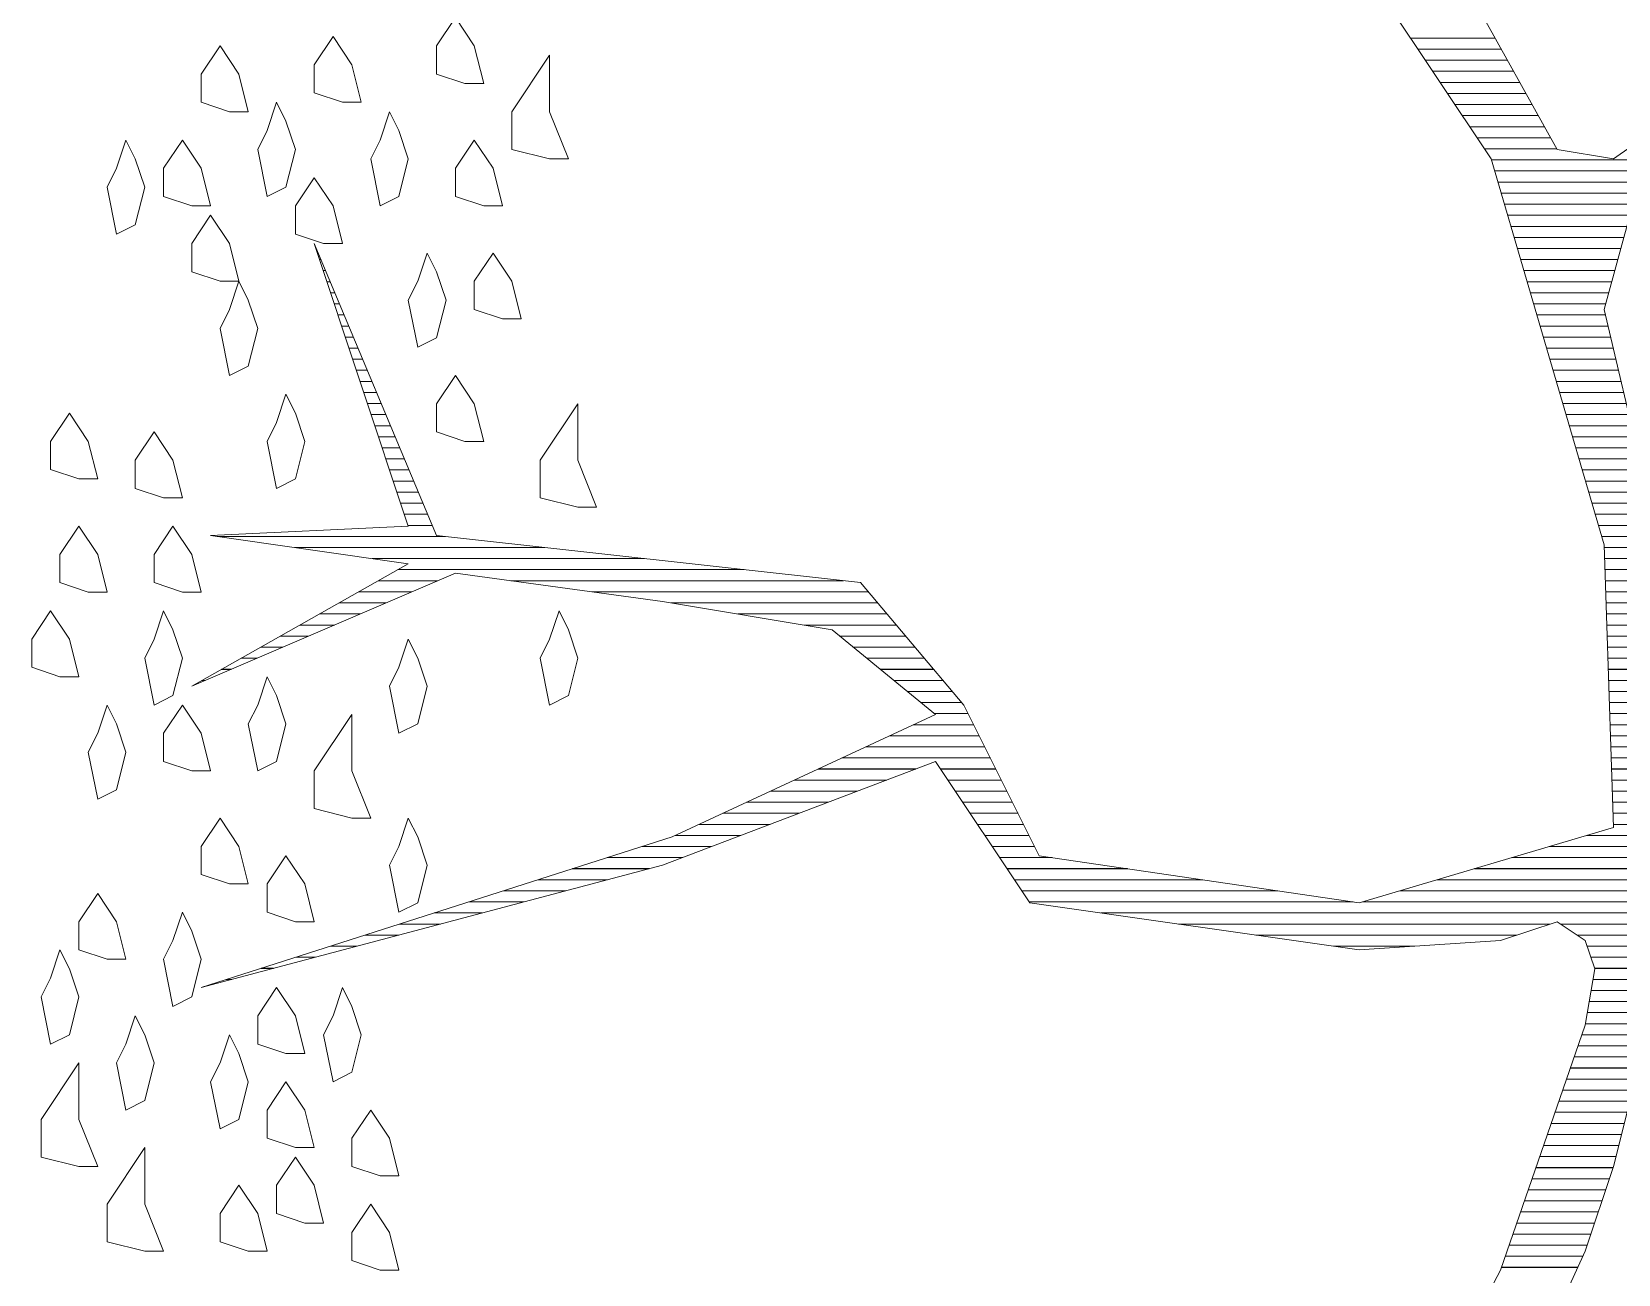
# Model space of a CAD drawing. Header units: centimetres. Extents: x 867 to 19881, y 2761 to 6151.
# Drawn here: x 2327.72 to 2343.37, y 4847.61 to 4859.87 of the extents above; entities that cross this region are included whole.
import ezdxf

# ---------------------------------------------------------------- set-up
doc = ezdxf.new("R2010")
doc.units = ezdxf.units.CM
doc.layers.add('PLAN TEFRİŞLER', color=7, linetype='Continuous', lineweight=0)

# ---------------------------------------------------------------- blocks, each defined once
blk = doc.blocks.new('*X64-flat-121')
at = {"color": 0}
for p, q in [((2850.17, 2814.23), (2862.59, 2814.23)), ((2851.26, 2812.6), (2863.5, 2812.6)), ((2852.34, 2810.97), (2864.4, 2810.97)), ((2853.43, 2809.35), (2865.3, 2809.35)), ((2854.51, 2807.72), (2866.21, 2807.72)), ((2855.59, 2806.09), (2867.11, 2806.09)), ((2856.68, 2804.47), (2868.02, 2804.47)), ((2857.76, 2802.84), (2868.92, 2802.84)), ((2858.85, 2801.21), (2869.82, 2801.21)), ((2859.93, 2799.59), (2870.73, 2799.59)), ((2861.02, 2797.96), (2871.63, 2797.96)), ((2862.04, 2796.33), (2888.53, 2796.33)), ((2862.52, 2794.71), (2887.13, 2794.71)), ((2862.99, 2793.08), (2885.74, 2793.08)), ((2863.47, 2791.45), (2884.35, 2791.45)), ((2863.94, 2789.83), (2882.95, 2789.83)), ((2864.42, 2788.2), (2882.36, 2788.2)), ((2864.9, 2786.57), (2881.92, 2786.57)), ((2689.31, 2783.32), (2689.38, 2783.32)), ((2865.37, 2784.95), (2881.48, 2784.95)), ((2865.85, 2783.32), (2881.03, 2783.32)), ((2689.86, 2781.69), (2690.06, 2781.69)), ((2866.32, 2781.69), (2880.59, 2781.69)), ((2690.4, 2780.07), (2690.74, 2780.07)), ((2866.8, 2780.07), (2880.15, 2780.07)), ((2690.94, 2778.44), (2691.42, 2778.44)), ((2691.48, 2776.81), (2692.11, 2776.81)), ((2867.28, 2778.44), (2879.7, 2778.44)), ((2867.75, 2776.81), (2879.26, 2776.81)), ((2692.03, 2775.19), (2692.79, 2775.19)), ((2868.23, 2775.19), (2878.82, 2775.19)), ((2692.57, 2773.56), (2693.47, 2773.56)), ((2693.11, 2771.93), (2694.15, 2771.93)), ((2868.7, 2773.56), (2878.78, 2773.56)), ((2869.18, 2771.93), (2879.16, 2771.93)), ((2693.65, 2770.31), (2694.83, 2770.31)), ((2869.66, 2770.31), (2879.55, 2770.31)), ((2694.19, 2768.68), (2695.52, 2768.68)), ((2694.74, 2767.05), (2696.2, 2767.05)), ((2870.13, 2768.68), (2879.93, 2768.68)), ((2870.61, 2767.05), (2880.31, 2767.05)), ((2695.28, 2765.43), (2696.88, 2765.43)), ((2871.09, 2765.43), (2880.69, 2765.43)), ((2695.82, 2763.8), (2697.56, 2763.8)), ((2696.36, 2762.17), (2698.25, 2762.17)), ((2871.56, 2763.8), (2881.08, 2763.8)), ((2872.04, 2762.17), (2881.46, 2762.17)), ((2696.91, 2760.55), (2698.93, 2760.55)), ((2872.51, 2760.55), (2881.84, 2760.55)), ((2697.45, 2758.92), (2699.61, 2758.92)), ((2872.99, 2758.92), (2882.23, 2758.92)), ((2697.99, 2757.29), (2700.29, 2757.29)), ((2698.53, 2755.67), (2700.97, 2755.67)), ((2873.47, 2757.29), (2882.61, 2757.29)), ((2873.94, 2755.67), (2882.99, 2755.67)), ((2699.08, 2754.04), (2701.66, 2754.04)), ((2874.42, 2754.04), (2883.37, 2754.04)), ((2699.62, 2752.41), (2702.34, 2752.41)), ((2700.16, 2750.79), (2703.02, 2750.79)), ((2874.89, 2752.41), (2883.76, 2752.41)), ((2875.37, 2750.79), (2884.14, 2750.79)), ((2700.7, 2749.16), (2703.7, 2749.16)), ((2875.85, 2749.16), (2884.57, 2749.16)), ((2701.24, 2747.53), (2704.39, 2747.53)), ((2701.79, 2745.91), (2705.07, 2745.91)), ((2876.32, 2747.53), (2885.01, 2747.53)), ((2876.8, 2745.91), (2885.44, 2745.91)), ((2702.33, 2744.28), (2705.75, 2744.28)), ((2877.27, 2744.28), (2885.88, 2744.28)), ((2702.87, 2742.65), (2706.43, 2742.65)), ((2877.75, 2742.65), (2886.31, 2742.65)), ((2674.82, 2741.03), (2708.3, 2741.03)), ((2686.21, 2739.4), (2722.94, 2739.4)), ((2878.23, 2741.03), (2886.74, 2741.03)), ((2878.6, 2739.4), (2887.18, 2739.4)), ((2697.6, 2737.77), (2737.58, 2737.77)), ((2878.66, 2737.77), (2887.61, 2737.77)), ((2698.49, 2734.52), (2707.23, 2734.52)), ((2701.37, 2736.15), (2752.22, 2736.15)), ((2717.97, 2734.52), (2766.86, 2734.52)), ((2878.71, 2736.15), (2888.05, 2736.15)), ((2878.77, 2734.52), (2888.48, 2734.52)), ((2695.61, 2732.89), (2703.43, 2732.89)), ((2729.9, 2732.89), (2770.45, 2732.89)), ((2878.82, 2732.89), (2888.91, 2732.89)), ((2689.86, 2729.64), (2695.84, 2729.64)), ((2692.74, 2731.27), (2699.64, 2731.27)), ((2741.54, 2731.27), (2771.83, 2731.27)), ((2751.3, 2729.64), (2773.21, 2729.64)), ((2878.88, 2731.27), (2889.35, 2731.27)), ((2878.93, 2729.64), (2889.69, 2729.64)), ((2686.98, 2728.01), (2692.05, 2728.01)), ((2761.06, 2728.01), (2774.58, 2728.01)), ((2878.98, 2728.01), (2889.79, 2728.01)), ((2684.1, 2726.39), (2688.25, 2726.39)), ((2766.31, 2726.39), (2775.96, 2726.39)), ((2879.04, 2726.39), (2889.89, 2726.39)), ((2678.35, 2723.13), (2680.66, 2723.13)), ((2681.22, 2724.76), (2684.46, 2724.76)), ((2768.3, 2724.76), (2777.34, 2724.76)), ((2770.29, 2723.13), (2778.71, 2723.13)), ((2879.09, 2724.76), (2889.99, 2724.76)), ((2879.15, 2723.13), (2890.09, 2723.13)), ((2675.47, 2721.5), (2676.86, 2721.5)), ((2772.28, 2721.5), (2780.09, 2721.5)), ((2879.2, 2721.5), (2890.2, 2721.5)), ((2672.59, 2719.88), (2673.07, 2719.88)), ((2774.26, 2719.88), (2781.46, 2719.88)), ((2776.25, 2718.25), (2782.84, 2718.25)), ((2879.25, 2719.88), (2890.3, 2719.88)), ((2879.31, 2718.25), (2890.4, 2718.25)), ((2778.24, 2716.62), (2784.22, 2716.62)), ((2879.36, 2716.62), (2890.5, 2716.62)), ((2777.13, 2713.37), (2785.97, 2713.37)), ((2780.23, 2715), (2785.16, 2715)), ((2879.42, 2715), (2890.6, 2715)), ((2879.47, 2713.37), (2890.7, 2713.37)), ((2773.62, 2711.74), (2786.78, 2711.74)), ((2879.53, 2711.74), (2890.81, 2711.74)), ((2770.12, 2710.12), (2787.6, 2710.12)), ((2879.58, 2710.12), (2890.91, 2710.12)), ((2763.11, 2706.86), (2777.48, 2706.86)), ((2766.61, 2708.49), (2788.41, 2708.49)), ((2781.11, 2706.86), (2789.22, 2706.86)), ((2879.63, 2708.49), (2891.01, 2708.49)), ((2879.69, 2706.86), (2894.34, 2706.86)), ((2759.61, 2705.24), (2773.19, 2705.24)), ((2782.19, 2705.24), (2790.04, 2705.24)), ((2879.74, 2705.24), (2899.22, 2705.24)), ((2752.6, 2701.98), (2764.61, 2701.98)), ((2756.1, 2703.61), (2768.9, 2703.61)), ((2783.27, 2703.61), (2790.85, 2703.61)), ((2784.36, 2701.98), (2791.66, 2701.98)), ((2879.8, 2703.61), (2910.58, 2703.61)), ((2879.85, 2701.98), (2908.86, 2701.98)), ((2749.1, 2700.36), (2760.32, 2700.36)), ((2785.44, 2700.36), (2792.48, 2700.36)), ((2879.91, 2700.36), (2907.15, 2700.36)), ((2742.09, 2697.1), (2751.75, 2697.1)), ((2745.59, 2698.73), (2756.04, 2698.73)), ((2786.53, 2698.73), (2793.29, 2698.73)), ((2787.61, 2697.1), (2794.1, 2697.1)), ((2876.01, 2697.1), (2903.71, 2697.1)), ((2879.96, 2698.73), (2905.43, 2698.73)), ((2737.21, 2695.48), (2747.46, 2695.48)), ((2788.7, 2695.48), (2794.92, 2695.48)), ((2870.52, 2695.48), (2902.36, 2695.48)), ((2732.12, 2693.85), (2743.17, 2693.85)), ((2789.78, 2693.85), (2797.48, 2693.85)), ((2865.03, 2693.85), (2901.06, 2693.85)), ((2721.96, 2690.6), (2732.16, 2690.6)), ((2727.04, 2692.22), (2738.29, 2692.22)), ((2790.87, 2692.22), (2808.54, 2692.22)), ((2791.95, 2690.6), (2819.6, 2690.6)), ((2854.05, 2690.6), (2898.45, 2690.6)), ((2859.54, 2692.22), (2899.75, 2692.22)), ((2716.87, 2688.97), (2726.03, 2688.97)), ((2793.03, 2688.97), (2830.67, 2688.97)), ((2848.56, 2688.97), (2897.15, 2688.97)), ((2706.71, 2685.72), (2713.77, 2685.72)), ((2711.79, 2687.34), (2719.9, 2687.34)), ((2794.12, 2687.34), (2841.73, 2687.34)), ((2804.67, 2685.72), (2894.55, 2685.72)), ((2843.07, 2687.34), (2895.85, 2687.34)), ((2701.62, 2684.09), (2707.63, 2684.09)), ((2816.06, 2684.09), (2870.61, 2684.09)), ((2872.21, 2684.09), (2893.25, 2684.09)), ((2691.46, 2680.84), (2695.37, 2680.84)), ((2696.54, 2682.46), (2701.5, 2682.46)), ((2827.44, 2682.46), (2865.73, 2682.46)), ((2838.83, 2680.84), (2850.75, 2680.84)), ((2874.65, 2682.46), (2893.92, 2682.46)), ((2876.11, 2680.84), (2897.99, 2680.84)), ((2686.37, 2679.21), (2689.24, 2679.21)), ((2876.65, 2679.21), (2902.05, 2679.21)), ((2676.21, 2675.96), (2676.98, 2675.96)), ((2681.29, 2677.58), (2683.11, 2677.58)), ((2876.95, 2675.96), (2911.6, 2675.96)), ((2877.19, 2677.58), (2906.12, 2677.58)), ((2876.68, 2674.33), (2917.13, 2674.33)), ((2876.4, 2672.7), (2922.66, 2672.7)), ((2875.86, 2669.45), (2887.62, 2669.45)), ((2876.13, 2671.08), (2888.92, 2671.08)), ((2875.34, 2667.82), (2886.32, 2667.82)), ((2874.21, 2664.57), (2884, 2664.57)), ((2874.78, 2666.2), (2885.02, 2666.2)), ((2873.65, 2662.94), (2883.59, 2662.94)), ((2872.52, 2659.69), (2882.78, 2659.69)), ((2873.09, 2661.32), (2883.18, 2661.32)), ((2871.96, 2658.06), (2882.37, 2658.06)), ((2871.4, 2656.44), (2881.96, 2656.44)), ((2870.27, 2653.18), (2881.15, 2653.18)), ((2870.83, 2654.81), (2881.56, 2654.81)), ((2869.71, 2651.56), (2880.74, 2651.56)), ((2868.58, 2648.3), (2879.92, 2648.3)), ((2869.14, 2649.93), (2880.34, 2649.93)), ((2868.02, 2646.68), (2879.37, 2646.68)), ((2866.89, 2643.42), (2878.29, 2643.42)), ((2867.46, 2645.05), (2878.83, 2645.05)), ((2866.33, 2641.8), (2877.75, 2641.8)), ((2865.77, 2640.17), (2877.21, 2640.17)), ((2864.64, 2636.92), (2876.12, 2636.92)), ((2865.2, 2638.54), (2876.66, 2638.54)), ((2864.08, 2635.29), (2875.48, 2635.29)), ((2863.51, 2633.66), (2874.73, 2633.66))]:
    blk.add_line(p, q, dxfattribs=at)
blk = doc.blocks.new('*X20')
at = {"color": 0}
for p, q in [((17.521, 17.3), (17.5973, 17.3)), ((17.5276, 17.29), (17.6029, 17.29)), ((17.5343, 17.28), (17.6084, 17.28)), ((17.541, 17.27), (17.614, 17.27)), ((17.5476, 17.26), (17.6195, 17.26)), ((17.5543, 17.25), (17.6251, 17.25)), ((17.561, 17.24), (17.6307, 17.24)), ((17.5676, 17.23), (17.6362, 17.23)), ((17.5743, 17.22), (17.6418, 17.22)), ((17.581, 17.21), (17.6473, 17.21)), ((17.5876, 17.2), (17.6529, 17.2)), ((17.5939, 17.19), (17.7568, 17.19)), ((17.5968, 17.18), (17.7482, 17.18)), ((17.5998, 17.17), (17.7396, 17.17)), ((17.6027, 17.16), (17.731, 17.16)), ((17.6056, 17.15), (17.7225, 17.15)), ((17.6085, 17.14), (17.7189, 17.14)), ((17.6115, 17.13), (17.7161, 17.13)), ((16.5321, 17.11), (16.5325, 17.11)), ((17.6144, 17.12), (17.7134, 17.12)), ((17.6173, 17.11), (17.7107, 17.11)), ((16.5355, 17.1), (16.5367, 17.1)), ((17.6203, 17.1), (17.7079, 17.1)), ((16.5388, 17.09), (16.5409, 17.09)), ((17.6232, 17.09), (17.7052, 17.09)), ((16.5421, 17.08), (16.5451, 17.08)), ((16.5454, 17.07), (16.5493, 17.07)), ((17.6261, 17.08), (17.7025, 17.08)), ((17.629, 17.07), (17.6998, 17.07)), ((16.5488, 17.06), (16.5535, 17.06)), ((17.632, 17.06), (17.697, 17.06)), ((16.5521, 17.05), (16.5577, 17.05)), ((16.5554, 17.04), (16.5619, 17.04)), ((17.6349, 17.05), (17.6968, 17.05)), ((17.6378, 17.04), (17.6992, 17.04)), ((16.5588, 17.03), (16.566, 17.03)), ((17.6407, 17.03), (17.7015, 17.03)), ((16.5621, 17.02), (16.5702, 17.02)), ((16.5654, 17.01), (16.5744, 17.01)), ((17.6437, 17.02), (17.7039, 17.02)), ((17.6466, 17.01), (17.7062, 17.01)), ((16.5688, 17), (16.5786, 17)), ((17.6495, 17), (17.7086, 17)), ((16.5721, 16.99), (16.5828, 16.99)), ((16.5754, 16.98), (16.587, 16.98)), ((17.6524, 16.99), (17.7109, 16.99)), ((17.6554, 16.98), (17.7133, 16.98)), ((16.5788, 16.97), (16.5912, 16.97)), ((17.6583, 16.97), (17.7156, 16.97)), ((16.5821, 16.96), (16.5954, 16.96)), ((17.6612, 16.96), (17.718, 16.96)), ((16.5854, 16.95), (16.5996, 16.95)), ((16.5888, 16.94), (16.6038, 16.94)), ((17.6642, 16.95), (17.7204, 16.95)), ((17.6671, 16.94), (17.7227, 16.94)), ((16.5921, 16.93), (16.608, 16.93)), ((17.67, 16.93), (17.7251, 16.93)), ((16.5954, 16.92), (16.6122, 16.92)), ((16.5988, 16.91), (16.6164, 16.91)), ((17.6729, 16.92), (17.7274, 16.92)), ((17.6759, 16.91), (17.7298, 16.91)), ((16.6021, 16.9), (16.6206, 16.9)), ((17.6788, 16.9), (17.7324, 16.9)), ((16.6054, 16.89), (16.6248, 16.89)), ((16.6088, 16.88), (16.629, 16.88)), ((17.6817, 16.89), (17.7351, 16.89)), ((17.6846, 16.88), (17.7378, 16.88)), ((16.6121, 16.87), (16.6331, 16.87)), ((17.6876, 16.87), (17.7404, 16.87)), ((16.6154, 16.86), (16.6373, 16.86)), ((17.6905, 16.86), (17.7431, 16.86)), ((16.443, 16.85), (16.6488, 16.85)), ((16.513, 16.84), (16.7388, 16.84)), ((17.6934, 16.85), (17.7458, 16.85)), ((17.6957, 16.84), (17.7484, 16.84)), ((16.583, 16.83), (16.8288, 16.83)), ((17.6961, 16.83), (17.7511, 16.83)), ((16.5885, 16.81), (16.6422, 16.81)), ((16.6062, 16.82), (16.9188, 16.82)), ((16.7083, 16.81), (17.0088, 16.81)), ((17.6964, 16.82), (17.7538, 16.82)), ((17.6967, 16.81), (17.7564, 16.81)), ((16.5708, 16.8), (16.6189, 16.8)), ((16.7816, 16.8), (17.0309, 16.8)), ((17.6971, 16.8), (17.7591, 16.8)), ((16.5355, 16.78), (16.5722, 16.78)), ((16.5531, 16.79), (16.5956, 16.79)), ((16.8532, 16.79), (17.0394, 16.79)), ((16.9132, 16.78), (17.0478, 16.78)), ((17.6974, 16.79), (17.7618, 16.79)), ((17.6977, 16.78), (17.7639, 16.78)), ((16.5178, 16.77), (16.5489, 16.77)), ((16.9732, 16.77), (17.0563, 16.77)), ((17.6981, 16.77), (17.7645, 16.77)), ((16.5001, 16.76), (16.5256, 16.76)), ((17.0054, 16.76), (17.0647, 16.76)), ((17.6984, 16.76), (17.7651, 16.76)), ((16.4647, 16.74), (16.4789, 16.74)), ((16.4824, 16.75), (16.5022, 16.75)), ((17.0177, 16.75), (17.0732, 16.75)), ((17.0299, 16.74), (17.0817, 16.74)), ((17.6987, 16.75), (17.7657, 16.75)), ((17.6991, 16.74), (17.7664, 16.74)), ((16.447, 16.73), (16.4556, 16.73)), ((17.0421, 16.73), (17.0901, 16.73)), ((17.6994, 16.73), (17.767, 16.73)), ((16.4293, 16.72), (16.4322, 16.72)), ((17.0543, 16.72), (17.0986, 16.72)), ((17.0665, 16.71), (17.1071, 16.71)), ((17.6997, 16.72), (17.7676, 16.72)), ((17.7001, 16.71), (17.7682, 16.71)), ((17.0788, 16.7), (17.1155, 16.7)), ((17.7004, 16.7), (17.7689, 16.7)), ((17.0719, 16.68), (17.1263, 16.68)), ((17.091, 16.69), (17.1213, 16.69)), ((17.7007, 16.69), (17.7695, 16.69)), ((17.7011, 16.68), (17.7701, 16.68)), ((17.0504, 16.67), (17.1313, 16.67)), ((17.7014, 16.67), (17.7707, 16.67)), ((17.0288, 16.66), (17.1363, 16.66)), ((17.7017, 16.66), (17.7714, 16.66)), ((16.9858, 16.64), (17.0741, 16.64)), ((17.0073, 16.65), (17.1413, 16.65)), ((17.0964, 16.64), (17.1463, 16.64)), ((17.7021, 16.65), (17.772, 16.65)), ((17.7024, 16.64), (17.7924, 16.64)), ((16.9642, 16.63), (17.0477, 16.63)), ((17.1031, 16.63), (17.1513, 16.63)), ((17.7027, 16.63), (17.8224, 16.63)), ((16.9211, 16.61), (16.995, 16.61)), ((16.9427, 16.62), (17.0214, 16.62)), ((17.1097, 16.62), (17.1563, 16.62)), ((17.1164, 16.61), (17.1613, 16.61)), ((17.7031, 16.62), (17.8923, 16.62)), ((17.7034, 16.61), (17.8818, 16.61)), ((16.8996, 16.6), (16.9686, 16.6)), ((17.1231, 16.6), (17.1663, 16.6)), ((17.7037, 16.6), (17.8712, 16.6)), ((16.8565, 16.58), (16.9159, 16.58)), ((16.8781, 16.59), (16.9423, 16.59)), ((17.1297, 16.59), (17.1713, 16.59)), ((17.1364, 16.58), (17.1763, 16.58)), ((17.6798, 16.58), (17.8501, 16.58)), ((17.7041, 16.59), (17.8606, 16.59)), ((16.8265, 16.57), (16.8895, 16.57)), ((17.1431, 16.57), (17.1813, 16.57)), ((17.646, 16.57), (17.8418, 16.57)), ((16.7953, 16.56), (16.8632, 16.56)), ((17.1497, 16.56), (17.1971, 16.56)), ((17.6123, 16.56), (17.8338, 16.56)), ((16.7328, 16.54), (16.7955, 16.54)), ((16.764, 16.55), (16.8332, 16.55)), ((17.1564, 16.55), (17.2651, 16.55)), ((17.163, 16.54), (17.3331, 16.54)), ((17.5448, 16.54), (17.8178, 16.54)), ((17.5785, 16.55), (17.8258, 16.55)), ((16.7015, 16.53), (16.7578, 16.53)), ((17.1697, 16.53), (17.401, 16.53)), ((17.511, 16.53), (17.8098, 16.53)), ((16.639, 16.51), (16.6824, 16.51)), ((16.6703, 16.52), (16.7201, 16.52)), ((17.1764, 16.52), (17.469, 16.52)), ((17.2412, 16.51), (17.7938, 16.51)), ((17.4773, 16.52), (17.8018, 16.52)), ((16.6078, 16.5), (16.6447, 16.5)), ((17.3112, 16.5), (17.6466, 16.5)), ((17.6564, 16.5), (17.7858, 16.5)), ((16.5453, 16.48), (16.5693, 16.48)), ((16.5765, 16.49), (16.607, 16.49)), ((17.3812, 16.49), (17.6166, 16.49)), ((17.4512, 16.48), (17.5245, 16.48)), ((17.6714, 16.49), (17.7899, 16.49)), ((17.6804, 16.48), (17.8149, 16.48)), ((16.514, 16.47), (16.5317, 16.47)), ((17.6837, 16.47), (17.8399, 16.47)), ((16.4515, 16.45), (16.4563, 16.45)), ((16.4828, 16.46), (16.494, 16.46)), ((17.6855, 16.45), (17.8986, 16.45)), ((17.687, 16.46), (17.8649, 16.46)), ((17.6839, 16.44), (17.9326, 16.44)), ((17.6822, 16.43), (17.9666, 16.43)), ((17.6789, 16.41), (17.7512, 16.41)), ((17.6805, 16.42), (17.7592, 16.42)), ((17.6757, 16.4), (17.7432, 16.4)), ((17.6687, 16.38), (17.7289, 16.38)), ((17.6722, 16.39), (17.7352, 16.39)), ((17.6653, 16.37), (17.7264, 16.37)), ((17.6584, 16.35), (17.7214, 16.35)), ((17.6618, 16.36), (17.7239, 16.36)), ((17.6549, 16.34), (17.7189, 16.34)), ((17.6514, 16.33), (17.7164, 16.33)), ((17.6445, 16.31), (17.7114, 16.31)), ((17.648, 16.32), (17.7139, 16.32)), ((17.6411, 16.3), (17.7089, 16.3)), ((17.6341, 16.28), (17.7038, 16.28)), ((17.6376, 16.29), (17.7064, 16.29)), ((17.6307, 16.27), (17.7005, 16.27)), ((17.6237, 16.25), (17.6938, 16.25)), ((17.6272, 16.26), (17.6971, 16.26)), ((17.6203, 16.24), (17.6905, 16.24)), ((17.6168, 16.23), (17.6871, 16.23)), ((17.6099, 16.21), (17.6805, 16.21)), ((17.6134, 16.22), (17.6838, 16.22)), ((17.6064, 16.2), (17.6766, 16.2)), ((17.603, 16.19), (17.6719, 16.19))]:
    blk.add_line(p, q, dxfattribs=at)

msp = doc.modelspace()

# ---------------------------------------------------------------- linework, layer by layer
at = {"layer": 'PLAN TEFRİŞLER', "color": 252, "lineweight": 0, "true_color": 0x939598}
for p, q in [((2340.259, 4861.405, -88.629), (2342.117, 4858.618, -88.629)), ((2340.259, 4861.405), (2342.117, 4858.618)), ((2342.767, 4858.711, -88.629), (2341.838, 4860.383, -88.629)), ((2342.767, 4858.711), (2341.838, 4860.383)), ((2344.254, 4859.269, -88.629), (2343.325, 4858.618, -88.629)), ((2344.254, 4859.269), (2343.325, 4858.618)), ((2342.117, 4858.618, -88.629), (2343.232, 4854.809, -88.629)), ((2342.117, 4858.618), (2343.232, 4854.809)), ((2343.325, 4858.618, -88.629), (2342.767, 4858.711, -88.629)), ((2343.325, 4858.618), (2342.767, 4858.711)), ((2343.232, 4857.132, -88.629), (2343.51, 4858.154, -88.629)), ((2343.232, 4857.132), (2343.51, 4858.154)), ((2331.712, 4854.902, -88.629), (2330.504, 4857.782, -88.629)), ((2330.504, 4857.782, -88.629), (2331.433, 4854.995, -88.629)), ((2331.712, 4854.902), (2330.504, 4857.782)), ((2330.504, 4857.782), (2331.433, 4854.995)), ((2343.603, 4855.552, -88.629), (2343.232, 4857.132, -88.629)), ((2343.603, 4855.552), (2343.232, 4857.132)), ((2331.433, 4854.995, -88.629), (2329.482, 4854.902, -88.629)), ((2331.433, 4854.995), (2329.482, 4854.902)), ((2329.482, 4854.902, -88.629), (2331.433, 4854.623, -88.629)), ((2329.482, 4854.902), (2331.433, 4854.623)), ((2335.893, 4854.438, -88.629), (2331.712, 4854.902, -88.629)), ((2335.893, 4854.438), (2331.712, 4854.902)), ((2343.232, 4854.809, -88.629), (2343.325, 4852.022, -88.629)), ((2343.232, 4854.809), (2343.325, 4852.022)), ((2331.433, 4854.623, -88.629), (2329.297, 4853.416, -88.629)), ((2331.433, 4854.623), (2329.297, 4853.416)), ((2329.297, 4853.416, -88.629), (2331.898, 4854.531, -88.629)), ((2329.297, 4853.416), (2331.898, 4854.531)), ((2331.898, 4854.531, -88.629), (2333.942, 4854.252, -88.629)), ((2331.898, 4854.531), (2333.942, 4854.252)), ((2336.914, 4853.23, -88.629), (2335.893, 4854.438, -88.629)), ((2336.914, 4853.23), (2335.893, 4854.438)), ((2333.942, 4854.252, -88.629), (2335.614, 4853.973, -88.629)), ((2333.942, 4854.252), (2335.614, 4853.973)), ((2335.614, 4853.973, -88.629), (2336.636, 4853.137, -88.629)), ((2335.614, 4853.973), (2336.636, 4853.137)), ((2336.636, 4853.137, -88.629), (2334.035, 4851.929, -88.629)), ((2336.636, 4853.137), (2334.035, 4851.929)), ((2337.658, 4851.743, -88.629), (2336.914, 4853.23, -88.629)), ((2337.658, 4851.743), (2336.914, 4853.23)), ((2333.942, 4851.651, -88.629), (2336.636, 4852.673, -88.629)), ((2333.942, 4851.651), (2336.636, 4852.673)), ((2336.636, 4852.673, -88.629), (2337.565, 4851.279, -88.629)), ((2336.636, 4852.673), (2337.565, 4851.279)), ((2343.325, 4852.022, -88.629), (2340.816, 4851.279, -88.629)), ((2343.325, 4852.022), (2340.816, 4851.279)), ((2334.035, 4851.929, -88.629), (2329.39, 4850.443, -88.629)), ((2334.035, 4851.929), (2329.39, 4850.443)), ((2340.816, 4851.279, -88.629), (2337.658, 4851.743, -88.629)), ((2340.816, 4851.279), (2337.658, 4851.743)), ((2329.39, 4850.443, -88.629), (2333.942, 4851.651, -88.629)), ((2329.39, 4850.443), (2333.942, 4851.651)), ((2337.565, 4851.279, -88.629), (2340.816, 4850.814, -88.629)), ((2337.565, 4851.279), (2340.816, 4850.814)), ((2342.21, 4850.907, -88.629), (2342.767, 4851.093, -88.629)), ((2342.21, 4850.907), (2342.767, 4851.093)), ((2342.767, 4851.093, -88.629), (2343.046, 4850.907, -88.629)), ((2342.767, 4851.093), (2343.046, 4850.907)), ((2340.816, 4850.814, -88.629), (2342.21, 4850.907, -88.629)), ((2340.816, 4850.814), (2342.21, 4850.907)), ((2343.046, 4850.907, -88.629), (2343.139, 4850.629, -88.629)), ((2343.046, 4850.907), (2343.139, 4850.629)), ((2343.139, 4850.629, -88.629), (2343.046, 4850.071, -88.629)), ((2343.139, 4850.629), (2343.046, 4850.071)), ((2343.046, 4850.071, -88.629), (2342.21, 4847.656, -88.629)), ((2343.046, 4850.071), (2342.21, 4847.656)), ((2343.325, 4848.678, -88.629), (2343.603, 4849.793, -88.629)), ((2343.325, 4848.678), (2343.603, 4849.793)), ((2343.046, 4847.842, -88.629), (2343.325, 4848.678, -88.629)), ((2343.046, 4847.842), (2343.325, 4848.678)), ((2342.488, 4846.634, -88.629), (2343.046, 4847.842, -88.629)), ((2342.488, 4846.634), (2343.046, 4847.842)), ((2342.21, 4847.656, -88.629), (2341.467, 4846.262, -88.629)), ((2342.21, 4847.656), (2341.467, 4846.262))]:
    msp.add_line(p, q, dxfattribs=at)
at = {"layer": 'PLAN TEFRİŞLER', "color": 252, "lineweight": 0, "true_color": 0x939598, "elevation": -88.629}
for points in [[(2331.991, 4859.361), (2331.712, 4859.454), (2331.712, 4859.733), (2331.898, 4860.012), (2332.084, 4859.733), (2332.177, 4859.361)], [(2329.668, 4859.083), (2329.39, 4859.176), (2329.39, 4859.454), (2329.575, 4859.733), (2329.761, 4859.454), (2329.854, 4859.083)], [(2330.783, 4859.176), (2330.504, 4859.269), (2330.504, 4859.547), (2330.69, 4859.826), (2330.876, 4859.547), (2330.969, 4859.176)], [(2332.827, 4858.618), (2332.455, 4858.711), (2332.455, 4859.083), (2332.827, 4859.64), (2332.827, 4859.083), (2333.013, 4858.618)], [(2330.04, 4858.897), (2329.947, 4858.711), (2330.04, 4858.247), (2330.226, 4858.34), (2330.319, 4858.711), (2330.226, 4858.99), (2330.133, 4859.176)], [(2331.155, 4858.804), (2331.062, 4858.618), (2331.155, 4858.154), (2331.34, 4858.247), (2331.433, 4858.618), (2331.34, 4858.897), (2331.248, 4859.083)], [(2328.553, 4858.525), (2328.461, 4858.34), (2328.553, 4857.875), (2328.739, 4857.968), (2328.832, 4858.34), (2328.739, 4858.618), (2328.646, 4858.804)], [(2329.297, 4858.154), (2329.018, 4858.247), (2329.018, 4858.525), (2329.204, 4858.804), (2329.39, 4858.525), (2329.482, 4858.154)], [(2332.177, 4858.154), (2331.898, 4858.247), (2331.898, 4858.525), (2332.084, 4858.804), (2332.269, 4858.525), (2332.362, 4858.154)], [(2330.597, 4857.782), (2330.319, 4857.875), (2330.319, 4858.154), (2330.504, 4858.432), (2330.69, 4858.154), (2330.783, 4857.782)], [(2329.575, 4857.411), (2329.297, 4857.503), (2329.297, 4857.782), (2329.482, 4858.061), (2329.668, 4857.782), (2329.761, 4857.411)], [(2331.526, 4857.411), (2331.433, 4857.225), (2331.526, 4856.76), (2331.712, 4856.853), (2331.805, 4857.225), (2331.712, 4857.503), (2331.619, 4857.689)], [(2332.362, 4857.039), (2332.084, 4857.132), (2332.084, 4857.411), (2332.269, 4857.689), (2332.455, 4857.411), (2332.548, 4857.039)], [(2329.668, 4857.132), (2329.575, 4856.946), (2329.668, 4856.482), (2329.854, 4856.574), (2329.947, 4856.946), (2329.854, 4857.225), (2329.761, 4857.411)], [(2331.991, 4855.831), (2331.712, 4855.924), (2331.712, 4856.203), (2331.898, 4856.482), (2332.084, 4856.203), (2332.177, 4855.831)], [(2330.133, 4856.017), (2330.04, 4855.831), (2330.133, 4855.367), (2330.319, 4855.46), (2330.411, 4855.831), (2330.319, 4856.11), (2330.226, 4856.296)], [(2328.182, 4855.46), (2327.903, 4855.552), (2327.903, 4855.831), (2328.089, 4856.11), (2328.275, 4855.831), (2328.368, 4855.46)], [(2333.106, 4855.181), (2332.734, 4855.274), (2332.734, 4855.645), (2333.106, 4856.203), (2333.106, 4855.645), (2333.291, 4855.181)], [(2329.018, 4855.274), (2328.739, 4855.367), (2328.739, 4855.645), (2328.925, 4855.924), (2329.111, 4855.645), (2329.204, 4855.274)], [(2328.275, 4854.345), (2327.996, 4854.438), (2327.996, 4854.716), (2328.182, 4854.995), (2328.368, 4854.716), (2328.461, 4854.345)], [(2329.204, 4854.345), (2328.925, 4854.438), (2328.925, 4854.716), (2329.111, 4854.995), (2329.297, 4854.716), (2329.39, 4854.345)], [(2327.996, 4853.509), (2327.717, 4853.602), (2327.717, 4853.88), (2327.903, 4854.159), (2328.089, 4853.88), (2328.182, 4853.509)], [(2328.925, 4853.88), (2328.832, 4853.694), (2328.925, 4853.23), (2329.111, 4853.323), (2329.204, 4853.694), (2329.111, 4853.973), (2329.018, 4854.159)], [(2332.827, 4853.88), (2332.734, 4853.694), (2332.827, 4853.23), (2333.013, 4853.323), (2333.106, 4853.694), (2333.013, 4853.973), (2332.92, 4854.159)], [(2331.34, 4853.602), (2331.248, 4853.416), (2331.34, 4852.951), (2331.526, 4853.044), (2331.619, 4853.416), (2331.526, 4853.694), (2331.433, 4853.88)], [(2329.947, 4853.23), (2329.854, 4853.044), (2329.947, 4852.58), (2330.133, 4852.673), (2330.226, 4853.044), (2330.133, 4853.323), (2330.04, 4853.509)], [(2328.368, 4852.951), (2328.275, 4852.765), (2328.368, 4852.301), (2328.553, 4852.394), (2328.646, 4852.765), (2328.553, 4853.044), (2328.461, 4853.23)], [(2329.297, 4852.58), (2329.018, 4852.673), (2329.018, 4852.951), (2329.204, 4853.23), (2329.39, 4852.951), (2329.482, 4852.58)], [(2330.876, 4852.115), (2330.504, 4852.208), (2330.504, 4852.58), (2330.876, 4853.137), (2330.876, 4852.58), (2331.062, 4852.115)], [(2329.668, 4851.465), (2329.39, 4851.558), (2329.39, 4851.836), (2329.575, 4852.115), (2329.761, 4851.836), (2329.854, 4851.465)], [(2331.34, 4851.836), (2331.248, 4851.651), (2331.34, 4851.186), (2331.526, 4851.279), (2331.619, 4851.651), (2331.526, 4851.929), (2331.433, 4852.115)], [(2330.319, 4851.093), (2330.04, 4851.186), (2330.04, 4851.465), (2330.226, 4851.743), (2330.411, 4851.465), (2330.504, 4851.093)], [(2328.461, 4850.722), (2328.182, 4850.814), (2328.182, 4851.093), (2328.368, 4851.372), (2328.553, 4851.093), (2328.646, 4850.722)], [(2329.111, 4850.907), (2329.018, 4850.722), (2329.111, 4850.257), (2329.297, 4850.35), (2329.39, 4850.722), (2329.297, 4851), (2329.204, 4851.186)], [(2327.903, 4850.536), (2327.81, 4850.35), (2327.903, 4849.885), (2328.089, 4849.978), (2328.182, 4850.35), (2328.089, 4850.629), (2327.996, 4850.814)], [(2330.226, 4849.793), (2329.947, 4849.885), (2329.947, 4850.164), (2330.133, 4850.443), (2330.319, 4850.164), (2330.411, 4849.793)], [(2330.69, 4850.164), (2330.597, 4849.978), (2330.69, 4849.514), (2330.876, 4849.607), (2330.969, 4849.978), (2330.876, 4850.257), (2330.783, 4850.443)], [(2328.646, 4849.885), (2328.553, 4849.7), (2328.646, 4849.235), (2328.832, 4849.328), (2328.925, 4849.7), (2328.832, 4849.978), (2328.739, 4850.164)], [(2329.575, 4849.7), (2329.482, 4849.514), (2329.575, 4849.049), (2329.761, 4849.142), (2329.854, 4849.514), (2329.761, 4849.793), (2329.668, 4849.978)], [(2328.182, 4848.678), (2327.81, 4848.771), (2327.81, 4849.142), (2328.182, 4849.7), (2328.182, 4849.142), (2328.368, 4848.678)], [(2330.319, 4848.864), (2330.04, 4848.956), (2330.04, 4849.235), (2330.226, 4849.514), (2330.411, 4849.235), (2330.504, 4848.864)], [(2331.155, 4848.585), (2330.876, 4848.678), (2330.876, 4848.956), (2331.062, 4849.235), (2331.248, 4848.956), (2331.34, 4848.585)], [(2328.832, 4847.842), (2328.461, 4847.935), (2328.461, 4848.306), (2328.832, 4848.864), (2328.832, 4848.306), (2329.018, 4847.842)], [(2330.411, 4848.12), (2330.133, 4848.213), (2330.133, 4848.492), (2330.319, 4848.771), (2330.504, 4848.492), (2330.597, 4848.12)], [(2329.854, 4847.842), (2329.575, 4847.935), (2329.575, 4848.213), (2329.761, 4848.492), (2329.947, 4848.213), (2330.04, 4847.842)], [(2331.155, 4847.656), (2330.876, 4847.749), (2330.876, 4848.027), (2331.062, 4848.306), (2331.248, 4848.027), (2331.34, 4847.656)]]:
    msp.add_lwpolyline(points, close=True, dxfattribs=at)
at = {"layer": 'PLAN TEFRİŞLER', "color": 252, "lineweight": 0, "true_color": 0x939598}
for points in [[(2331.991, 4859.361), (2331.712, 4859.454), (2331.712, 4859.733), (2331.898, 4860.012), (2332.084, 4859.733), (2332.177, 4859.361)], [(2329.668, 4859.083), (2329.39, 4859.176), (2329.39, 4859.454), (2329.575, 4859.733), (2329.761, 4859.454), (2329.854, 4859.083)], [(2330.783, 4859.176), (2330.504, 4859.269), (2330.504, 4859.547), (2330.69, 4859.826), (2330.876, 4859.547), (2330.969, 4859.176)], [(2332.827, 4858.618), (2332.455, 4858.711), (2332.455, 4859.083), (2332.827, 4859.64), (2332.827, 4859.083), (2333.013, 4858.618)], [(2330.04, 4858.897), (2329.947, 4858.711), (2330.04, 4858.247), (2330.226, 4858.34), (2330.319, 4858.711), (2330.226, 4858.99), (2330.133, 4859.176)], [(2331.155, 4858.804), (2331.062, 4858.618), (2331.155, 4858.154), (2331.34, 4858.247), (2331.433, 4858.618), (2331.34, 4858.897), (2331.248, 4859.083)], [(2328.553, 4858.525), (2328.461, 4858.34), (2328.553, 4857.875), (2328.739, 4857.968), (2328.832, 4858.34), (2328.739, 4858.618), (2328.646, 4858.804)], [(2329.297, 4858.154), (2329.018, 4858.247), (2329.018, 4858.525), (2329.204, 4858.804), (2329.39, 4858.525), (2329.482, 4858.154)], [(2332.177, 4858.154), (2331.898, 4858.247), (2331.898, 4858.525), (2332.084, 4858.804), (2332.269, 4858.525), (2332.362, 4858.154)], [(2330.597, 4857.782), (2330.319, 4857.875), (2330.319, 4858.154), (2330.504, 4858.432), (2330.69, 4858.154), (2330.783, 4857.782)], [(2329.575, 4857.411), (2329.297, 4857.503), (2329.297, 4857.782), (2329.482, 4858.061), (2329.668, 4857.782), (2329.761, 4857.411)], [(2331.526, 4857.411), (2331.433, 4857.225), (2331.526, 4856.76), (2331.712, 4856.853), (2331.805, 4857.225), (2331.712, 4857.503), (2331.619, 4857.689)], [(2332.362, 4857.039), (2332.084, 4857.132), (2332.084, 4857.411), (2332.269, 4857.689), (2332.455, 4857.411), (2332.548, 4857.039)], [(2329.668, 4857.132), (2329.575, 4856.946), (2329.668, 4856.482), (2329.854, 4856.574), (2329.947, 4856.946), (2329.854, 4857.225), (2329.761, 4857.411)], [(2331.991, 4855.831), (2331.712, 4855.924), (2331.712, 4856.203), (2331.898, 4856.482), (2332.084, 4856.203), (2332.177, 4855.831)], [(2330.133, 4856.017), (2330.04, 4855.831), (2330.133, 4855.367), (2330.319, 4855.46), (2330.411, 4855.831), (2330.319, 4856.11), (2330.226, 4856.296)], [(2328.182, 4855.46), (2327.903, 4855.552), (2327.903, 4855.831), (2328.089, 4856.11), (2328.275, 4855.831), (2328.368, 4855.46)], [(2333.106, 4855.181), (2332.734, 4855.274), (2332.734, 4855.645), (2333.106, 4856.203), (2333.106, 4855.645), (2333.291, 4855.181)], [(2329.018, 4855.274), (2328.739, 4855.367), (2328.739, 4855.645), (2328.925, 4855.924), (2329.111, 4855.645), (2329.204, 4855.274)], [(2328.275, 4854.345), (2327.996, 4854.438), (2327.996, 4854.716), (2328.182, 4854.995), (2328.368, 4854.716), (2328.461, 4854.345)], [(2329.204, 4854.345), (2328.925, 4854.438), (2328.925, 4854.716), (2329.111, 4854.995), (2329.297, 4854.716), (2329.39, 4854.345)], [(2327.996, 4853.509), (2327.717, 4853.602), (2327.717, 4853.88), (2327.903, 4854.159), (2328.089, 4853.88), (2328.182, 4853.509)], [(2328.925, 4853.88), (2328.832, 4853.694), (2328.925, 4853.23), (2329.111, 4853.323), (2329.204, 4853.694), (2329.111, 4853.973), (2329.018, 4854.159)], [(2332.827, 4853.88), (2332.734, 4853.694), (2332.827, 4853.23), (2333.013, 4853.323), (2333.106, 4853.694), (2333.013, 4853.973), (2332.92, 4854.159)], [(2331.34, 4853.602), (2331.248, 4853.416), (2331.34, 4852.951), (2331.526, 4853.044), (2331.619, 4853.416), (2331.526, 4853.694), (2331.433, 4853.88)], [(2329.947, 4853.23), (2329.854, 4853.044), (2329.947, 4852.58), (2330.133, 4852.673), (2330.226, 4853.044), (2330.133, 4853.323), (2330.04, 4853.509)], [(2328.368, 4852.951), (2328.275, 4852.765), (2328.368, 4852.301), (2328.553, 4852.394), (2328.646, 4852.765), (2328.553, 4853.044), (2328.461, 4853.23)], [(2329.297, 4852.58), (2329.018, 4852.673), (2329.018, 4852.951), (2329.204, 4853.23), (2329.39, 4852.951), (2329.482, 4852.58)], [(2330.876, 4852.115), (2330.504, 4852.208), (2330.504, 4852.58), (2330.876, 4853.137), (2330.876, 4852.58), (2331.062, 4852.115)], [(2329.668, 4851.465), (2329.39, 4851.558), (2329.39, 4851.836), (2329.575, 4852.115), (2329.761, 4851.836), (2329.854, 4851.465)], [(2331.34, 4851.836), (2331.248, 4851.651), (2331.34, 4851.186), (2331.526, 4851.279), (2331.619, 4851.651), (2331.526, 4851.929), (2331.433, 4852.115)], [(2330.319, 4851.093), (2330.04, 4851.186), (2330.04, 4851.465), (2330.226, 4851.743), (2330.411, 4851.465), (2330.504, 4851.093)], [(2328.461, 4850.722), (2328.182, 4850.814), (2328.182, 4851.093), (2328.368, 4851.372), (2328.553, 4851.093), (2328.646, 4850.722)], [(2329.111, 4850.907), (2329.018, 4850.722), (2329.111, 4850.257), (2329.297, 4850.35), (2329.39, 4850.722), (2329.297, 4851), (2329.204, 4851.186)], [(2327.903, 4850.536), (2327.81, 4850.35), (2327.903, 4849.885), (2328.089, 4849.978), (2328.182, 4850.35), (2328.089, 4850.629), (2327.996, 4850.814)], [(2330.226, 4849.793), (2329.947, 4849.885), (2329.947, 4850.164), (2330.133, 4850.443), (2330.319, 4850.164), (2330.411, 4849.793)], [(2330.69, 4850.164), (2330.597, 4849.978), (2330.69, 4849.514), (2330.876, 4849.607), (2330.969, 4849.978), (2330.876, 4850.257), (2330.783, 4850.443)], [(2328.646, 4849.885), (2328.553, 4849.7), (2328.646, 4849.235), (2328.832, 4849.328), (2328.925, 4849.7), (2328.832, 4849.978), (2328.739, 4850.164)], [(2329.575, 4849.7), (2329.482, 4849.514), (2329.575, 4849.049), (2329.761, 4849.142), (2329.854, 4849.514), (2329.761, 4849.793), (2329.668, 4849.978)], [(2328.182, 4848.678), (2327.81, 4848.771), (2327.81, 4849.142), (2328.182, 4849.7), (2328.182, 4849.142), (2328.368, 4848.678)], [(2330.319, 4848.864), (2330.04, 4848.956), (2330.04, 4849.235), (2330.226, 4849.514), (2330.411, 4849.235), (2330.504, 4848.864)], [(2331.155, 4848.585), (2330.876, 4848.678), (2330.876, 4848.956), (2331.062, 4849.235), (2331.248, 4848.956), (2331.34, 4848.585)], [(2328.832, 4847.842), (2328.461, 4847.935), (2328.461, 4848.306), (2328.832, 4848.864), (2328.832, 4848.306), (2329.018, 4847.842)], [(2330.411, 4848.12), (2330.133, 4848.213), (2330.133, 4848.492), (2330.319, 4848.771), (2330.504, 4848.492), (2330.597, 4848.12)], [(2329.854, 4847.842), (2329.575, 4847.935), (2329.575, 4848.213), (2329.761, 4848.492), (2329.947, 4848.213), (2330.04, 4847.842)], [(2331.155, 4847.656), (2330.876, 4847.749), (2330.876, 4848.027), (2331.062, 4848.306), (2331.248, 4848.027), (2331.34, 4847.656)]]:
    msp.add_lwpolyline(points, close=True, dxfattribs=at)

# ---------------------------------------------------------------- block references
for name, xscale, yscale, zscale in [('*X64-flat-121', 0.06715598195803192, 0.06715598195803192, 0.06715598195803192), ('*X20', 10.9244076261125, 10.9244076261125, 10.9244076261125)]:
    msp.add_blockref(name, (2149.917, 4670.817), dxfattribs=dict(at, xscale=xscale, yscale=yscale, zscale=zscale))

doc.saveas('drawing.dxf')
